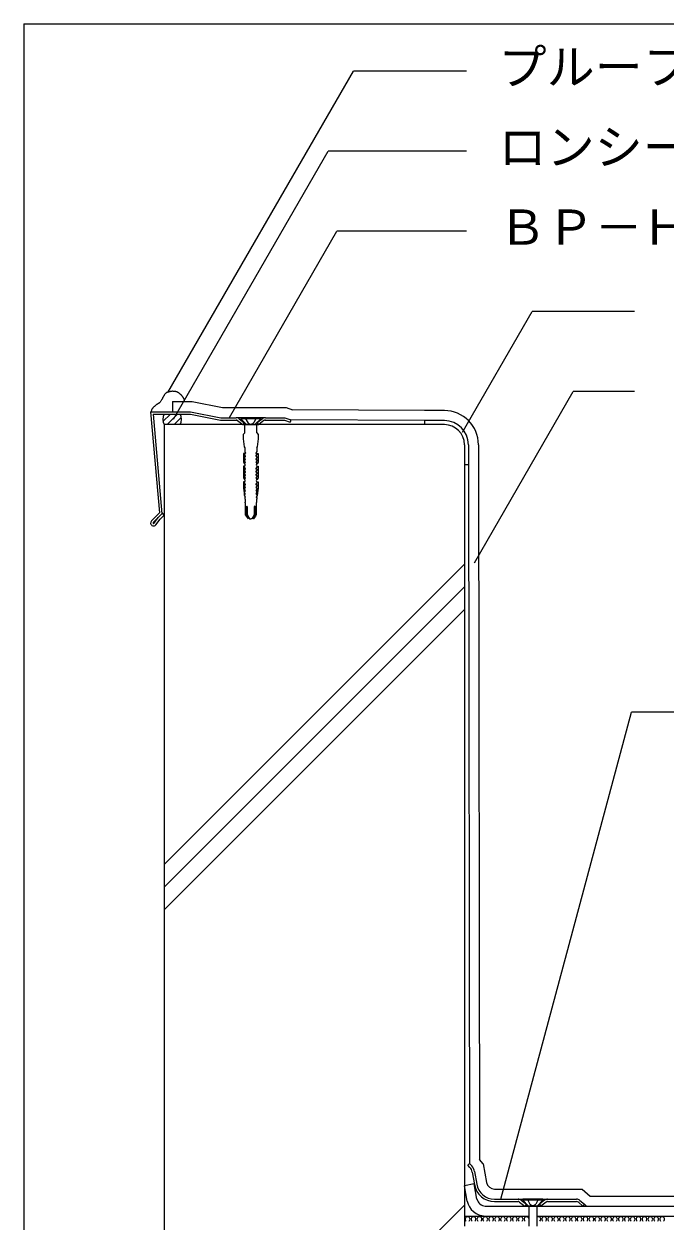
# Model space of a CAD drawing. Units: millimetres, scale not verified. Extents: x -663 to 617, y -965 to 1003.
# Drawn here: x -663 to -343, y -619 to -21 of the extents above; entities that cross this region are included whole.
import ezdxf
from ezdxf.enums import TextEntityAlignment as Align

# ---------------------------------------------------------------- set-up
doc = ezdxf.new("R2010")
doc.units = ezdxf.units.MM
doc.header["$LTSCALE"] = 8
doc.linetypes.add('DASHED3', pattern=[4, 3, -1])
for name, color, linetype in [('4-2', 7, 'Continuous'), ('4-4', 2, 'Continuous'), ('4-6', 2, 'Continuous'), ('4-7', 7, 'Continuous'), ('4-A', 7, 'Continuous'), ('4-D', 4, 'Continuous'), ('4-E', 4, 'Continuous'), ('F-7', 1, 'Continuous')]:
    doc.layers.add(name, color=color, linetype=linetype)
doc.styles.add('ＭＳ ゴシック', font='')
doc.styles.get('ＭＳ ゴシック').set_extended_font_data('MS Gothic')

msp = doc.modelspace()

# ---------------------------------------------------------------- linework, layer by layer
at = {"layer": '4-2', "color": 2}
for p, q in [((-588.602, -209.932), (-578.857, -209.932)), ((-578.857, -209.932), (-563.788, -212.932)), ((-462.866, -214.432), (-528.782, -213.986))]:
    msp.add_line(p, q, dxfattribs=at)
at = {"layer": '4-2'}
for p, q in [((-462.883, -219.432), (-529.61, -218.981)), ((-442.883, -231.432), (-442.883, -621.432)), ((-440.883, -231.432), (-440.883, -241.432)), ((-440.883, -241.432), (-442.883, -241.432)), ((-440.883, -241.432), (-440.347, -590.173)), ((-441.534, -608.935), (-442.883, -601.287)), ((-432.478, -611.432), (-326.418, -611.432)), ((-382.935, -610.567), (-381.92, -611.432)), ((-442.883, -616.432), (-410.713, -616.432)), ((-406.713, -616.432), (-49.052, -616.432))]:
    msp.add_line(p, q, dxfattribs=at)
for points in [[(-593.276, -207.46), (-593.39, -207.673), (-593.502, -207.888), (-593.613, -208.103), (-593.723, -208.319), (-593.835, -208.535), (-593.899, -208.66), (-593.988, -208.829), (-594.144, -209.118), (-594.309, -209.403), (-594.484, -209.68), (-594.672, -209.947), (-594.877, -210.199), (-595.005, -210.339), (-595.052, -210.386), (-595.133, -210.465), (-595.217, -210.542), (-595.304, -210.616), (-595.393, -210.687), (-595.484, -210.755), (-595.539, -210.793), (-595.628, -210.852), (-595.786, -210.948), (-595.948, -211.04), (-596.111, -211.129), (-596.273, -211.218), (-596.434, -211.31), (-596.526, -211.365), (-596.618, -211.425), (-596.774, -211.532), (-596.927, -211.645), (-597.076, -211.763), (-597.223, -211.883), (-597.37, -212.005), (-597.454, -212.076), (-597.56, -212.166), (-597.741, -212.321), (-597.921, -212.478), (-598.096, -212.639), (-598.266, -212.806)], [(-586.999, -204.96), (-587.208, -204.92), (-587.419, -204.887), (-587.542, -204.87), (-587.69, -204.851), (-587.947, -204.824), (-588.203, -204.805), (-588.459, -204.796), (-588.714, -204.798), (-588.968, -204.812), (-589.115, -204.826), (-589.222, -204.84), (-589.407, -204.869), (-589.591, -204.903), (-589.775, -204.941), (-589.959, -204.981), (-590.143, -205.022), (-590.251, -205.045), (-590.373, -205.07), (-590.584, -205.113), (-590.794, -205.159), (-591, -205.212), (-591.203, -205.274), (-591.4, -205.35), (-591.51, -205.402), (-591.609, -205.455), (-591.775, -205.558), (-591.933, -205.675), (-592.084, -205.803), (-592.227, -205.94), (-592.363, -206.085), (-592.438, -206.172), (-592.522, -206.275), (-592.661, -206.456), (-592.791, -206.642), (-592.914, -206.832), (-593.031, -207.026), (-593.144, -207.222), (-593.208, -207.337), (-593.276, -207.46)], [(-582.605, -209.932), (-582.623, -209.801), (-582.656, -209.576), (-582.694, -209.352), (-582.739, -209.132), (-582.794, -208.915), (-582.863, -208.704), (-582.911, -208.584), (-582.951, -208.492), (-583.03, -208.336), (-583.117, -208.184), (-583.211, -208.035), (-583.312, -207.89), (-583.416, -207.748), (-583.479, -207.666), (-583.553, -207.572), (-583.683, -207.411), (-583.816, -207.253), (-583.951, -207.098), (-584.088, -206.944), (-584.227, -206.792), (-584.309, -206.705), (-584.394, -206.614), (-584.544, -206.458), (-584.695, -206.305), (-584.85, -206.155), (-585.009, -206.008), (-585.173, -205.867), (-585.27, -205.787), (-585.358, -205.719), (-585.512, -205.604), (-585.671, -205.497), (-585.834, -205.396), (-586.002, -205.303), (-586.173, -205.22), (-586.275, -205.176), (-586.389, -205.131), (-586.589, -205.064), (-586.792, -205.007), (-586.999, -204.96)], [(-598.266, -212.806), (-598.429, -212.979), (-598.52, -213.083), (-598.572, -213.146), (-598.658, -213.255), (-598.741, -213.368), (-598.818, -213.483), (-598.891, -213.601), (-598.958, -213.723), (-598.994, -213.794), (-599.041, -213.896), (-599.112, -214.075), (-599.174, -214.257), (-599.229, -214.443), (-599.278, -214.632), (-599.324, -214.821), (-599.35, -214.932)], [(-452.883, -219.432), (-462.883, -219.432), (-462.883, -221.432)], [(-452.883, -221.432), (-592.883, -221.432), (-592.883, -266.233)], [(-436.631, -607.947), (-437.959, -600.418), (-442.883, -601.287)]]:
    msp.add_lwpolyline(points, dxfattribs=at)
at = {"layer": '4-2', "color": 2}
msp.add_lwpolyline([(-563.788, -212.932), (-531.945, -212.932), (-528.782, -213.986)], dxfattribs=at)
at = {"layer": '4-2'}
for centre, radius, start, end in [((-587.913, -218.782), 5.632, 151.93342, 208.06658), ((-589.853, -218.782), 5.632, 331.93342, 28.06658), ((-452.883, -231.432), 12, 0, 90), ((-452.883, -231.432), 10, 0, 90), ((-432.207, -606.892), 9.548, 192.35613, 267.64387), ((-432.207, -606.892), 4.548, 192.35613, 267.64387)]:
    msp.add_arc(centre, radius, start, end, dxfattribs=at)
at = {"layer": '4-4'}
for p, q in [((-588.602, -209.932), (-588.602, -214.932)), ((-452.883, -214.432), (-462.866, -214.432)), ((-592.883, -266.233), (-592.883, -771.432)), ((-433.44, -590.337), (-435.35, -588.237)), ((-433.44, -590.337), (-431.794, -599.675)), ((-427.855, -602.981), (-384.131, -602.981)), ((-384.131, -602.981), (-380.079, -606.432)), ((-380.079, -606.432), (-326.418, -606.432))]:
    msp.add_line(p, q, dxfattribs=at)
msp.add_lwpolyline([(-435.883, -231.432), (-435.883, -241.428), (-435.35, -588.237)], dxfattribs=at)
for centre, radius, start, end in [((-452.883, -231.432), 17, 0, 90), ((-427.855, -598.981), 4, 190, 270)]:
    msp.add_arc(centre, radius, start, end, dxfattribs=at)
at = {"layer": '4-6'}
for p, q in [((-599.61, -214.981), (-579.61, -214.981)), ((-599.61, -214.981), (-595.194, -265.459)), ((-579.61, -214.981), (-564.545, -217.98)), ((-598.3, -216.181), (-579.728, -216.181)), ((-598.3, -216.181), (-593.949, -265.912)), ((-579.728, -216.181), (-564.659, -219.181)), ((-564.659, -219.181), (-556.607, -219.181)), ((-564.61, -217.981), (-556.926, -217.981)), ((-556.195, -219.429), (-553.592, -221.432)), ((-555.463, -218.478), (-552.86, -220.481)), ((-552.86, -220.481), (-553.592, -221.432)), ((-543.757, -218.478), (-546.36, -220.481)), ((-546.36, -220.481), (-545.628, -221.432)), ((-543.025, -219.429), (-545.628, -221.432)), ((-542.294, -217.981), (-532.61, -217.981)), ((-532.61, -217.981), (-529.61, -218.981)), ((-529.61, -218.981), (-529.989, -220.119)), ((-595.194, -265.459), (-599.2, -269.466)), ((-593.731, -265.694), (-598.352, -270.314)), ((-597.943, -270.699), (-595.827, -267.789)), ((-596.973, -271.405), (-594.912, -268.571)), ((-592.883, -266.542), (-594.912, -268.571)), ((-592.883, -266.542), (-593.731, -265.694)), ((-440.347, -590.173), (-441.235, -590.981)), ((-440.111, -592.217), (-441.235, -590.981)), ((-439.223, -591.41), (-440.347, -590.173)), ((-439.009, -594.463), (-437.9, -600.752)), ((-437.827, -594.254), (-436.718, -600.543)), ((-427.855, -607.981), (-416.03, -607.981)), ((-427.855, -609.181), (-416.03, -609.181)), ((-415.298, -609.429), (-412.695, -611.432)), ((-414.566, -608.478), (-411.963, -610.481)), ((-402.861, -608.478), (-405.463, -610.481)), ((-402.129, -609.429), (-404.732, -611.432)), ((-401.397, -607.981), (-386.966, -607.981)), ((-401.397, -609.181), (-386.966, -609.181)), ((-385.215, -608.625), (-382.935, -610.567)), ((-411.963, -610.481), (-412.695, -611.432)), ((-405.463, -610.481), (-404.732, -611.432)), ((-385.993, -609.539), (-383.713, -611.481)), ((-382.935, -610.567), (-383.713, -611.481))]:
    msp.add_line(p, q, dxfattribs=at)
at = {"layer": '4-6', "color": 4}
for p, q in [((-542.294, -217.981), (-556.926, -217.981)), ((-553.592, -221.432), (-545.628, -221.432)), ((-416.03, -607.981), (-401.397, -607.981)), ((-404.732, -611.432), (-412.695, -611.432))]:
    msp.add_line(p, q, dxfattribs=at)
at = {"layer": '4-6'}
msp.add_lwpolyline([(-542.613, -219.181), (-532.805, -219.181), (-529.989, -220.119)], dxfattribs=at)
for centre, radius, start, end in [((-556.926, -220.381), 2.4, 52.43141, 90), ((-556.926, -220.381), 1.2, 52.43141, 90), ((-542.294, -220.381), 2.4, 90, 127.56859), ((-542.294, -220.381), 1.2, 90, 127.56859), ((-598.21, -270.456), 1.4, 135, 189.66164), ((-598.049, -270.428), 1.563, 189.66164, 250.14145), ((-598.105, -270.582), 1.4, 250.14145, 323.97263), ((-598.21, -270.456), 0.2, 135, 189.66164), ((-598.049, -270.428), 0.363, 189.66164, 250.14145), ((-598.105, -270.582), 0.2, 250.14145, 323.97263), ((-443.44, -595.244), 5.7, 10, 42.27369), ((-443.44, -595.244), 4.5, 10, 42.27369), ((-427.855, -598.981), 10.2, 190, 270), ((-427.855, -598.981), 9, 190, 270), ((-416.03, -610.381), 2.4, 52.43141, 90), ((-416.03, -610.381), 1.2, 52.43141, 90), ((-401.397, -610.381), 2.4, 90, 127.56859), ((-401.397, -610.381), 1.2, 90, 127.56859), ((-386.966, -610.681), 2.7, 49.57392, 90), ((-386.966, -610.681), 1.5, 49.57392, 90)]:
    msp.add_arc(centre, radius, start, end, dxfattribs=at)
at = {"layer": '4-7'}
for p, q in [((-554.61, -218.057), (-554.61, -218.557)), ((-554.61, -218.557), (-551.735, -221.432)), ((-544.61, -218.557), (-554.61, -218.557)), ((-544.61, -218.557), (-547.485, -221.432)), ((-552.779, -241.056), (-552.779, -241.056)), ((-552.779, -241.056), (-552.779, -241.056)), ((-546.441, -241.056), (-546.441, -241.056)), ((-546.441, -241.056), (-546.441, -241.056)), ((-552.779, -256.723), (-552.346, -257.547)), ((-546.441, -256.723), (-546.874, -257.547)), ((-413.714, -608.057), (-413.714, -608.557)), ((-413.714, -608.557), (-410.838, -611.432)), ((-403.713, -608.557), (-413.714, -608.557)), ((-403.713, -608.557), (-406.588, -611.432)), ((-406.588, -611.432), (-410.838, -611.432)), ((-410.713, -611.432), (-410.713, -621.432)), ((-406.713, -611.432), (-406.713, -621.432))]:
    msp.add_line(p, q, dxfattribs=at)
at = {"layer": '4-7', "linetype": 'DASHED3'}
for p, q in [((-552.16, -218.557), (-552.16, -218.057)), ((-552.16, -218.557), (-551.077, -220.432)), ((-547.06, -218.557), (-548.142, -220.432)), ((-547.06, -218.557), (-547.06, -218.057)), ((-411.263, -608.557), (-411.263, -608.057)), ((-411.263, -608.557), (-410.181, -610.432)), ((-406.163, -608.557), (-407.246, -610.432)), ((-406.163, -608.557), (-406.163, -608.057))]:
    msp.add_line(p, q, dxfattribs=at)
at = {"layer": '4-7'}
for points in [[(-544.61, -218.557), (-544.61, -218.057), (-554.61, -218.057)], [(-552.61, -225.527), (-553.36, -226.352), (-553.36, -228.45), (-552.812, -232.568), (-552.57, -232.976), (-552.61, -232.976), (-552.61, -234.79), (-552.177, -235.614)], [(-552.61, -225.527), (-552.61, -221.432), (-549.61, -221.432)], [(-546.61, -225.527), (-546.61, -221.432), (-549.61, -221.432)], [(-546.61, -225.527), (-545.86, -226.352), (-545.86, -228.45), (-546.408, -232.568), (-546.65, -232.976), (-546.61, -232.976), (-546.61, -234.79), (-547.043, -235.614)], [(-552.307, -235.861), (-553.285, -235.861), (-553.285, -240.095), (-552.783, -241.056), (-552.779, -241.056)], [(-552.238, -237.181), (-552.746, -236.356), (-552.746, -235.861)], [(-552.238, -238.747), (-552.746, -237.923), (-552.746, -237.445), (-552.397, -237.428)], [(-552.295, -240.314), (-552.746, -239.49), (-552.746, -239.012), (-552.398, -238.995)], [(-546.981, -237.181), (-546.474, -236.356), (-546.474, -235.861)], [(-546.981, -238.747), (-546.474, -237.923), (-546.474, -237.445), (-546.823, -237.428)], [(-546.924, -240.314), (-546.474, -239.49), (-546.474, -239.012), (-546.822, -238.995)], [(-546.913, -235.861), (-545.935, -235.861), (-545.935, -240.095), (-546.436, -241.056), (-546.441, -241.056)], [(-552.746, -242.128), (-553.285, -242.128), (-553.285, -247.925), (-552.779, -248.89)], [(-552.779, -241.056), (-552.775, -240.579), (-552.458, -240.561)], [(-552.238, -243.447), (-552.746, -242.623), (-552.746, -242.128)], [(-552.238, -245.014), (-552.746, -244.19), (-552.746, -243.712), (-552.398, -243.695)], [(-546.981, -243.447), (-546.474, -242.623), (-546.474, -242.128)], [(-546.981, -245.014), (-546.474, -244.19), (-546.474, -243.712), (-546.822, -243.695)], [(-546.441, -241.056), (-546.445, -240.579), (-546.762, -240.561)], [(-546.474, -242.128), (-545.935, -242.128), (-545.935, -247.925), (-546.441, -248.89)], [(-552.746, -249.961), (-553.285, -249.961), (-553.285, -253.21), (-552.779, -256.723), (-552.778, -256.245), (-552.47, -256.228)], [(-552.779, -248.89), (-552.775, -248.412), (-552.454, -248.395)], [(-552.238, -246.581), (-552.746, -245.756), (-552.746, -245.279), (-552.398, -245.261)], [(-552.296, -248.147), (-552.746, -247.323), (-552.746, -246.845), (-552.398, -246.828)], [(-552.238, -251.281), (-552.746, -250.456), (-552.746, -249.961)], [(-546.981, -246.581), (-546.474, -245.756), (-546.474, -245.279), (-546.822, -245.261)], [(-546.981, -251.281), (-546.474, -250.456), (-546.474, -249.961)], [(-546.924, -248.147), (-546.474, -247.323), (-546.474, -246.845), (-546.822, -246.828)], [(-546.441, -248.89), (-546.445, -248.412), (-546.765, -248.395)], [(-546.474, -249.961), (-545.935, -249.961), (-545.935, -253.21), (-546.441, -256.723), (-546.441, -256.245), (-546.75, -256.228)], [(-552.325, -255.981), (-552.776, -255.156), (-552.774, -254.679), (-552.451, -254.661)], [(-552.303, -254.414), (-552.767, -253.59), (-552.763, -253.112), (-552.428, -253.095)], [(-552.271, -252.847), (-552.751, -252.023), (-552.746, -251.545), (-552.398, -251.528)], [(-546.949, -252.847), (-546.469, -252.023), (-546.474, -251.545), (-546.822, -251.528)], [(-546.917, -254.414), (-546.453, -253.59), (-546.457, -253.112), (-546.792, -253.095)], [(-546.895, -255.981), (-546.444, -255.156), (-546.446, -254.679), (-546.769, -254.661)], [(-552.476, -257.795), (-552.61, -257.795), (-552.61, -258.578), (-552.46, -258.578), (-552.46, -260.186), (-552.453, -260.186)], [(-552.403, -260.516), (-552.403, -266.466), (-551.963, -267.118), (-550.96, -268.432), (-550.811, -268.432), (-551.896, -266.466), (-551.896, -262.495)], [(-551.312, -262.495), (-551.312, -266.466), (-550.227, -268.432), (-549.61, -268.432)], [(-547.908, -262.495), (-547.908, -266.466), (-548.993, -268.432), (-549.61, -268.432)], [(-546.817, -260.516), (-546.817, -266.466), (-547.257, -267.118), (-548.26, -268.432), (-548.409, -268.432), (-547.324, -266.466), (-547.324, -262.495)], [(-546.744, -257.795), (-546.61, -257.795), (-546.61, -258.578), (-546.76, -258.578), (-546.76, -260.186), (-546.766, -260.186)], [(-403.713, -608.557), (-403.713, -608.057), (-413.714, -608.057)]]:
    msp.add_lwpolyline(points, dxfattribs=at)
at = {"layer": '4-7', "linetype": 'DASHED3'}
for centre in [(-549.61, -219.321), (-408.713, -609.321)]:
    msp.add_arc(centre, 1.84, 217.11751, 322.88248, dxfattribs=at)
at = {"layer": '4-7'}
for centre, major_axis, start_param, end_param in [((-552.446, -237.205), (0, -0.229), 0.2312026, 1.6765256), ((-552.446, -238.772), (0, -0.229), 0.2312026, 1.6765256), ((-552.318, -235.69), (0, -0.172), 0.06848, 2.1628795), ((-546.902, -235.69), (0, -0.172), 4.1203058, 6.2147054), ((-546.774, -237.205), (0, -0.229), 4.6066597, 6.0519827), ((-546.774, -238.772), (0, -0.229), 4.6066597, 6.0519827), ((-552.8, -241.592), (0, -0.536), 0.0442118, 3.0973809), ((-552.503, -240.338), (0, -0.229), 0.2312026, 1.6765256), ((-552.446, -243.472), (0, -0.229), 0.2312026, 1.6765256), ((-546.774, -243.472), (0, -0.229), 4.6066597, 6.0519827), ((-546.717, -240.338), (0, -0.229), 4.6066597, 6.0519827), ((-546.42, -241.592), (0, -0.536), 3.1858044, 6.2389735), ((-552.8, -249.426), (0, -0.536), 0.0442118, 3.0973809), ((-552.503, -248.172), (0, -0.229), 0.2312026, 1.6765256), ((-552.446, -245.038), (0, -0.229), 0.2312026, 1.6765256), ((-552.446, -246.605), (0, -0.229), 0.2312026, 1.6765256), ((-546.774, -245.038), (0, -0.229), 4.6066597, 6.0519827), ((-546.774, -246.605), (0, -0.229), 4.6066597, 6.0519827), ((-546.717, -248.172), (0, -0.229), 4.6066597, 6.0519827), ((-546.42, -249.426), (0, -0.536), 3.1858044, 6.2389735), ((-552.533, -256.005), (0, -0.229), 0.2312026, 1.6765256), ((-552.51, -254.438), (0, -0.229), 0.2312026, 1.6765256), ((-552.478, -252.872), (0, -0.229), 0.2312026, 1.6765256), ((-552.446, -251.305), (0, -0.229), 0.2312026, 1.6765256), ((-546.774, -251.305), (0, -0.229), 4.6066597, 6.0519827), ((-546.742, -252.872), (0, -0.229), 4.6066597, 6.0519827), ((-546.71, -254.438), (0, -0.229), 4.6066597, 6.0519827), ((-546.687, -256.005), (0, -0.229), 4.6066597, 6.0519827), ((-552.489, -257.622), (0, -0.174), 0.0818475, 2.1771705), ((-553.13, -260.48), (0, -0.8), 1.5261677, 1.947508), ((-551.604, -262.505), (0, -0.321), 1.5390306, 4.6806232), ((-547.616, -262.505), (0, -0.321), 1.6025621, 4.7441547), ((-546.731, -257.622), (0, -0.174), 4.1060148, 6.2013378), ((-546.09, -260.48), (0, -0.8), 4.3356773, 4.7570176)]:
    msp.add_ellipse(centre, major_axis=major_axis, ratio=0.909574, start_param=start_param, end_param=end_param, dxfattribs=at)
at = {"layer": '4-A'}
for p, q in [((-591.047, -205.468), (-498.36, -44.929)), ((-441.844, -44.929), (-498.36, -44.929)), ((-588.259, -218.775), (-510.983, -84.929)), ((-441.844, -84.929), (-510.983, -84.929)), ((-560.29, -217.932), (-506.594, -124.929)), ((-441.844, -124.929), (-506.594, -124.929)), ((-443.8, -225.132), (-409.042, -164.929)), ((-357.936, -164.929), (-409.042, -164.929)), ((-437.885, -290.467), (-388.5, -204.929)), ((-357.936, -204.929), (-388.5, -204.929)), ((-424.636, -607.965), (-359.515, -364.929)), ((-325.401, -364.929), (-359.515, -364.929))]:
    msp.add_line(p, q, dxfattribs=at)
at = {"layer": '4-D'}
for p, q in [((-593.432, -219.903), (-589.661, -216.132)), ((-591.425, -221.432), (-586.125, -216.132)), ((-587.89, -221.432), (-584.299, -217.841))]:
    msp.add_line(p, q, dxfattribs=at)
for centre, start, end in [((-441.294, -617.973), 307.52351, 232.47649), ((-438.35, -617.973), 307.52351, 232.47649), ((-435.406, -617.973), 307.52351, 232.47649), ((-432.463, -617.973), 307.52351, 232.47649), ((-429.519, -617.973), 307.52351, 232.47649), ((-426.575, -617.973), 307.52351, 232.47649), ((-423.631, -617.973), 307.52351, 232.47649), ((-420.687, -617.973), 307.52351, 232.47649), ((-417.743, -617.973), 307.52351, 232.47649), ((-414.799, -617.973), 307.52351, 232.47649), ((-411.855, -617.973), 19.12943, 232.47649), ((-405.967, -617.973), 307.52351, 128.13891), ((-403.023, -617.973), 307.52351, 232.47649), ((-400.079, -617.973), 307.52351, 232.47649), ((-397.136, -617.973), 307.52351, 232.47649), ((-394.192, -617.973), 307.52351, 232.47649), ((-391.248, -617.973), 307.52351, 232.47649), ((-388.304, -617.973), 307.52351, 232.47649), ((-385.36, -617.973), 307.52351, 232.47649), ((-382.416, -617.973), 307.52351, 232.47649), ((-379.472, -617.973), 307.52351, 232.47649), ((-376.528, -617.973), 307.52351, 232.47649), ((-373.584, -617.973), 307.52351, 232.47649), ((-370.64, -617.973), 307.52351, 232.47649), ((-367.696, -617.973), 307.52351, 232.47649), ((-364.752, -617.973), 307.52351, 232.47649), ((-361.808, -617.973), 307.52351, 232.47649), ((-358.865, -617.973), 307.52351, 232.47649), ((-355.921, -617.973), 307.52351, 232.47649), ((-352.977, -617.973), 307.52351, 232.47649), ((-350.033, -617.973), 307.52351, 232.47649), ((-347.089, -617.973), 307.52351, 232.47649), ((-344.145, -617.973), 307.52351, 232.47649)]:
    msp.add_arc(centre, 1.208, start, end, dxfattribs=at)
at = {"layer": '4-E'}
for p, q in [((-592.883, -440.994), (-442.883, -290.994)), ((-592.883, -452.308), (-442.883, -302.308)), ((-592.883, -463.622), (-442.883, -313.622)), ((-592.883, -760.994), (-442.883, -610.994))]:
    msp.add_line(p, q, dxfattribs=at)
at = {"layer": 'F-7'}
for q in [(617.117, -21.432), (-662.883, -965.432)]:
    msp.add_line((-662.883, -21.432), q, dxfattribs=at)

# ---------------------------------------------------------------- texts
at = {"layer": '4-A', "style": 'ＭＳ ゴシック'}
for s, p in [('プルーフシーラー', (-425.844, -56.929)), ('ロンシーラントＭＢ', (-425.844, -96.929)), ('ＢＰ－Ｈ５', (-425.844, -136.929))]:
    msp.add_text(s, height=17.6, dxfattribs=at).set_placement(p, align=Align.BOTTOM_LEFT)

doc.saveas('drawing.dxf')
